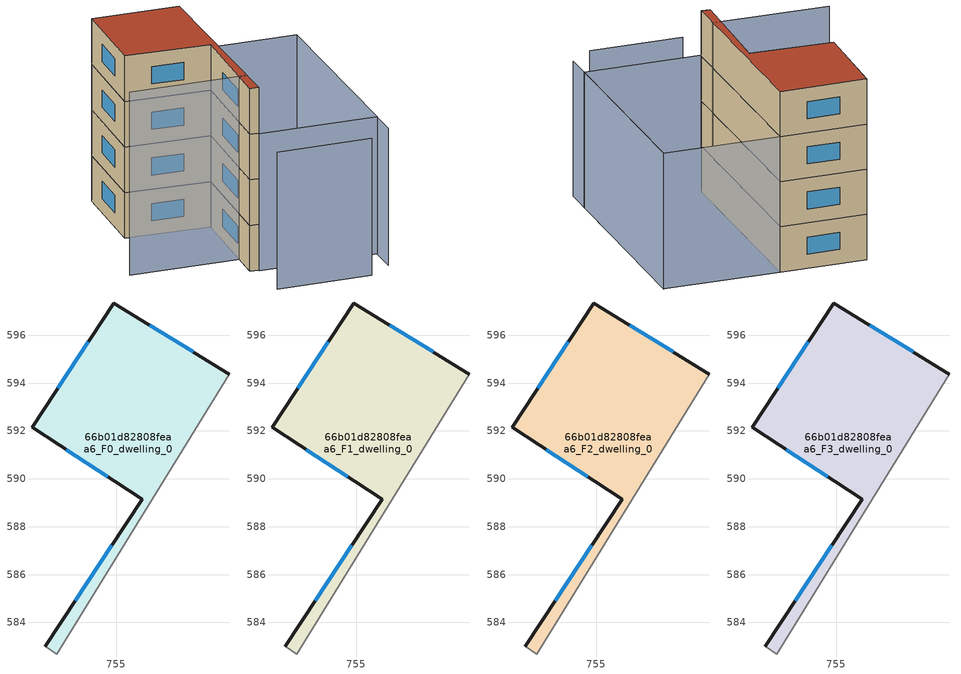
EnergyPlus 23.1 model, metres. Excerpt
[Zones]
66b01d82808feaa6_F0_dwelling_0
 floor ground (EU_floor_Construction): 759.73,594.38 752.52,582.68 752.04,583 756.08,589.14 751.49,592.16 754.9,597.35 z0
 wall outside (EU_wall_Construction): 759.73,594.38 754.9,597.35 751.49,592.16 756.08,589.14 752.04,583 z0:3
 wall adiabatic (EU_wall_Construction): 752.04,583 752.52,582.68 759.73,594.38 z0:3
 window (EU_Window_Construction): 754.82,587.23 753.3,584.92 / 752.92,591.22 754.65,590.08 / 753.84,595.73 752.56,593.78 / 758.23,595.3 756.41,596.42 z0.93:2.07
66b01d82808feaa6_F1_dwelling_0
 floor to 66b01d82808feaa6_F0_dwelling_0 (EU_floor_Construction): 759.73,594.38 752.52,582.68 752.04,583 756.08,589.14 751.49,592.16 754.9,597.35 z3
 wall outside (EU_wall_Construction): 759.73,594.38 754.9,597.35 751.49,592.16 756.08,589.14 752.04,583 z3:6
 wall adiabatic (EU_wall_Construction): 752.04,583 752.52,582.68 759.73,594.38 z3:6
 window (EU_Window_Construction): 754.82,587.23 753.3,584.92 / 752.92,591.22 754.65,590.08 / 753.84,595.73 752.56,593.78 / 758.23,595.3 756.41,596.42 z3.93:5.07
66b01d82808feaa6_F2_dwelling_0
 floor to 66b01d82808feaa6_F1_dwelling_0 (EU_floor_Construction): 759.73,594.38 752.52,582.68 752.04,583 756.08,589.14 751.49,592.16 754.9,597.35 z6
 wall outside (EU_wall_Construction): 759.73,594.38 754.9,597.35 751.49,592.16 756.08,589.14 752.04,583 z6:9
 wall adiabatic (EU_wall_Construction): 752.04,583 752.52,582.68 759.73,594.38 z6:9
 window (EU_Window_Construction): 754.82,587.23 753.3,584.92 / 752.92,591.22 754.65,590.08 / 753.84,595.73 752.56,593.78 / 758.23,595.3 756.41,596.42 z6.93:8.07
66b01d82808feaa6_F3_dwelling_0
 floor to 66b01d82808feaa6_F2_dwelling_0 (EU_floor_Construction): 759.73,594.38 752.52,582.68 752.04,583 756.08,589.14 751.49,592.16 754.9,597.35 z9
 wall outside (EU_wall_Construction): 759.73,594.38 754.9,597.35 751.49,592.16 756.08,589.14 752.04,583 z9:12
 wall adiabatic (EU_wall_Construction): 752.04,583 752.52,582.68 759.73,594.38 z9:12
 window (EU_Window_Construction): 754.82,587.23 753.3,584.92 / 752.92,591.22 754.65,590.08 / 753.84,595.73 752.56,593.78 / 758.23,595.3 756.41,596.42 z9.93:11.07
 roof outside (EU_roof_Construction): 752.52,582.68 759.73,594.38 754.9,597.35 751.49,592.16 756.08,589.14 752.04,583 z12
shading: 750.85,579.97 756.04,576.77 / 757.95,576.96 766.22,590.38 / 752.47,582.6 759.73,594.38 / 759.73,594.38 766.22,590.38 / 766.22,590.38 758.96,578.6 / 758.96,578.6 752.47,582.6 z0:9; 747.1,588.41 753.59,584.41 z0:12
[Building]
EU S2 Campaign: North Axis=0; Terrain=City; Solar Distribution=FullExterior
[Site:Location]
Montreal-Trudeau.Intl.AP: Latitude=45.4667; Longitude=-73.75; Time Zone=-5; Elevation=36
[SizingPeriod:WeatherFileDays]
AnnualSizingPeriod: Begin Month=1; Begin Day of Month=1; End Month=12; End Day of Month=31; Day of Week for Start Day=Monday; Use Weather File Daylight Saving Period=No; Use Weather File Rain and Snow Indicators=No
[MATERIAL]
EU_InternalMass_Material: Roughness=MediumRough; Thickness=0.1; Conductivity=1; Density=1800; Specific Heat=900; Thermal Absorptance=0.9; Solar Absorptance=0.7; Visible Absorptance=0.7
[MATERIAL:NOMASS] Roughness=MediumRough; Thermal Absorptance=0.9; Solar Absorptance=0.7; Visible Absorptance=0.7
Name | Thermal Resistance
EU_wall_NoMass; EU_floor_NoMass | 1.36485
EU_roof_NoMass | 2.55992
[WINDOWMATERIAL:SIMPLEGLAZINGSYSTEM]
EU_Window_SimpleGlazing: UFactor=3.92339; Solar Heat Gain Coefficient=0.8; Visible Transmittance=0.8
[CONSTRUCTION]
EU_wall_Construction: EU_wall_NoMass
EU_roof_Construction: EU_roof_NoMass
EU_floor_Construction: EU_floor_NoMass
EU_Window_Construction: EU_Window_SimpleGlazing
EU_InternalMass_Construction: EU_InternalMass_Material
[ZONE] Type=1; Multiplier=1; Ceiling Height=autocalculate; Volume=119.12; Floor Area=autocalculate; Part of Total Floor Area=Yes
66b01d82808feaa6_F0_dwelling_0; 66b01d82808feaa6_F1_dwelling_0; 66b01d82808feaa6_F2_dwelling_0; 66b01d82808feaa6_F3_dwelling_0
[INTERNALMASS] Construction=EU_InternalMass_Construction; Surface Area=39.707
Name | Zone or ZoneList
66b01d82808feaa6_F0_dwelling_0_EU_InternalMass | 66b01d82808feaa6_F0_dwelling_0
66b01d82808feaa6_F1_dwelling_0_EU_InternalMass | 66b01d82808feaa6_F1_dwelling_0
66b01d82808feaa6_F2_dwelling_0_EU_InternalMass | 66b01d82808feaa6_F2_dwelling_0
66b01d82808feaa6_F3_dwelling_0_EU_InternalMass | 66b01d82808feaa6_F3_dwelling_0
[OTHEREQUIPMENT] Fuel Type=Electricity; Design Level Calculation Method=Watts/Area; Power per Zone Floor Area=1; Fraction Latent=0; Fraction Radiant=0; Fraction Lost=0; Carbon Dioxide Generation Rate=0; EndUse Subcategory=EU_Step8_InternalGains
Name | Zone or ZoneList or Space or SpaceList | Schedule
EU_Step8_InternalGain_66b01d82808feaa6_F0_dwelling_0_f000 | 66b01d82808feaa6_F0_dwelling_0 | EU_Step8_GainSchedule_66b01d82808feaa6_F0_dwelling_0_f000
EU_Step8_InternalGain_66b01d82808feaa6_F1_dwelling_0_f000 | 66b01d82808feaa6_F1_dwelling_0 | EU_Step8_GainSchedule_66b01d82808feaa6_F1_dwelling_0_f000
EU_Step8_InternalGain_66b01d82808feaa6_F2_dwelling_0_f000 | 66b01d82808feaa6_F2_dwelling_0 | EU_Step8_GainSchedule_66b01d82808feaa6_F2_dwelling_0_f000
EU_Step8_InternalGain_66b01d82808feaa6_F3_dwelling_0_f000 | 66b01d82808feaa6_F3_dwelling_0 | EU_Step8_GainSchedule_66b01d82808feaa6_F3_dwelling_0_f000
[ZONEVENTILATION:DESIGNFLOWRATE] Schedule=EU_AlwaysOn; Design Flow Rate Calculation Method=AirChanges/Hour; Air Changes per Hour=0.860309; Ventilation Type=Natural; Fan Pressure Rise=0; Fan Total Efficiency=1; Constant Term Coefficient=1; Temperature Term Coefficient=0; Velocity Term Coefficient=0; Velocity Squared Term Coefficient=0; Minimum Indoor Temperature=-100; Maximum Indoor Temperature=100; Delta Temperature=-100; Minimum Outdoor Temperature=-100; Maximum Outdoor Temperature=100; Maximum Wind Speed=40
Name | Zone or ZoneList or Space or SpaceList
EU_ConstantAir_66b01d82808feaa6_F0_dwelling_0 | 66b01d82808feaa6_F0_dwelling_0
EU_ConstantAir_66b01d82808feaa6_F1_dwelling_0 | 66b01d82808feaa6_F1_dwelling_0
EU_ConstantAir_66b01d82808feaa6_F2_dwelling_0 | 66b01d82808feaa6_F2_dwelling_0
EU_ConstantAir_66b01d82808feaa6_F3_dwelling_0 | 66b01d82808feaa6_F3_dwelling_0
[HVACTEMPLATE:THERMOSTAT] Constant Heating Setpoint=20; Constant Cooling Setpoint=50
EU_HeatOnly_66b01d82808feaa6_F0_dwelling_0; EU_HeatOnly_66b01d82808feaa6_F1_dwelling_0; EU_HeatOnly_66b01d82808feaa6_F2_dwelling_0; EU_HeatOnly_66b01d82808feaa6_F3_dwelling_0
[HVACTEMPLATE:ZONE:IDEALLOADSAIRSYSTEM] System Availability Schedule=EU_AlwaysOn; Maximum Heating Supply Air Temperature=50; Minimum Cooling Supply Air Temperature=13; Maximum Heating Supply Air Humidity Ratio=0.0156; Minimum Cooling Supply Air Humidity Ratio=0.0077; Heating Limit=NoLimit; Cooling Limit=NoLimit; Heating Availability Schedule=EU_AlwaysOn; Cooling Availability Schedule=EU_CoolingOff; Dehumidification Control Type=ConstantSensibleHeatRatio; Cooling Sensible Heat Ratio=0.7; Dehumidification Setpoint=60; Humidification Control Type=None; Humidification Setpoint=30; Outdoor Air Method=None; Outdoor Air Flow Rate per Person=0.00944; Outdoor Air Flow Rate per Zone Floor Area=0; Outdoor Air Flow Rate per Zone=0; Demand Controlled Ventilation Type=None; Outdoor Air Economizer Type=NoEconomizer; Heat Recovery Type=None; Sensible Heat Recovery Effectiveness=0.7; Latent Heat Recovery Effectiveness=0.65
Name | Template Thermostat
66b01d82808feaa6_F0_dwelling_0 | EU_HeatOnly_66b01d82808feaa6_F0_dwelling_0
66b01d82808feaa6_F1_dwelling_0 | EU_HeatOnly_66b01d82808feaa6_F1_dwelling_0
66b01d82808feaa6_F2_dwelling_0 | EU_HeatOnly_66b01d82808feaa6_F2_dwelling_0
66b01d82808feaa6_F3_dwelling_0 | EU_HeatOnly_66b01d82808feaa6_F3_dwelling_0
[SIZING:ZONE] Zone Cooling Design Supply Air Temperature Input Method=SupplyAirTemperature; Zone Cooling Design Supply Air Temperature=13; Zone Heating Design Supply Air Temperature Input Method=SupplyAirTemperature; Zone Heating Design Supply Air Temperature=50; Zone Cooling Design Supply Air Humidity Ratio=0.008; Zone Heating Design Supply Air Humidity Ratio=0.008; Cooling Design Air Flow Method=DesignDay; Cooling Design Air Flow Rate=0; Cooling Minimum Air Flow per Zone Floor Area=0.000762; Cooling Minimum Air Flow=0; Cooling Minimum Air Flow Fraction=0.2; Heating Design Air Flow Method=DesignDay; Heating Design Air Flow Rate=0; Heating Maximum Air Flow per Zone Floor Area=0.002032; Heating Maximum Air Flow=0.141576; Heating Maximum Air Flow Fraction=0.3; Account for Dedicated Outdoor Air System=No; Dedicated Outdoor Air System Control Strategy=NeutralSupplyAir; Dedicated Outdoor Air Low Setpoint Temperature for Design=autosize; Dedicated Outdoor Air High Setpoint Temperature for Design=autosize; Zone Load Sizing Method=Sensible Load Only No Latent Load; Zone Latent Cooling Design Supply Air Humidity Ratio Input Method=HumidityRatioDifference; Zone Cooling Design Supply Air Humidity Ratio Difference=0.005; Zone Latent Heating Design Supply Air Humidity Ratio Input Method=HumidityRatioDifference; Zone Humidification Design Supply Air Humidity Ratio Difference=0.005
66b01d82808feaa6_F0_dwelling_0; 66b01d82808feaa6_F1_dwelling_0; 66b01d82808feaa6_F2_dwelling_0; 66b01d82808feaa6_F3_dwelling_0
[SCHEDULE:CONSTANT]
Name | Hourly Value
EU_AlwaysOn | 1
EU_CoolingOff | 0
[SCHEDULE:FILE] Column Number=1; Rows to Skip at Top=0; Number of Hours of Data=8760; Column Separator=Comma; Interpolate to Timestep=No; Minutes per Item=60; Adjust Schedule for Daylight Savings=Yes
Name | File
EU_Step8_GainSchedule_66b01d82808feaa6_F0_dwelling_0_f000 | ../../schedules/66b01d82808feaa6/66b01d82808feaa6_F0_dwelling_0_f000_gain.csv
EU_Step8_GainSchedule_66b01d82808feaa6_F1_dwelling_0_f000 | ../../schedules/66b01d82808feaa6/66b01d82808feaa6_F1_dwelling_0_f000_gain.csv
EU_Step8_GainSchedule_66b01d82808feaa6_F2_dwelling_0_f000 | ../../schedules/66b01d82808feaa6/66b01d82808feaa6_F2_dwelling_0_f000_gain.csv
EU_Step8_GainSchedule_66b01d82808feaa6_F3_dwelling_0_f000 | ../../schedules/66b01d82808feaa6/66b01d82808feaa6_F3_dwelling_0_f000_gain.csv
